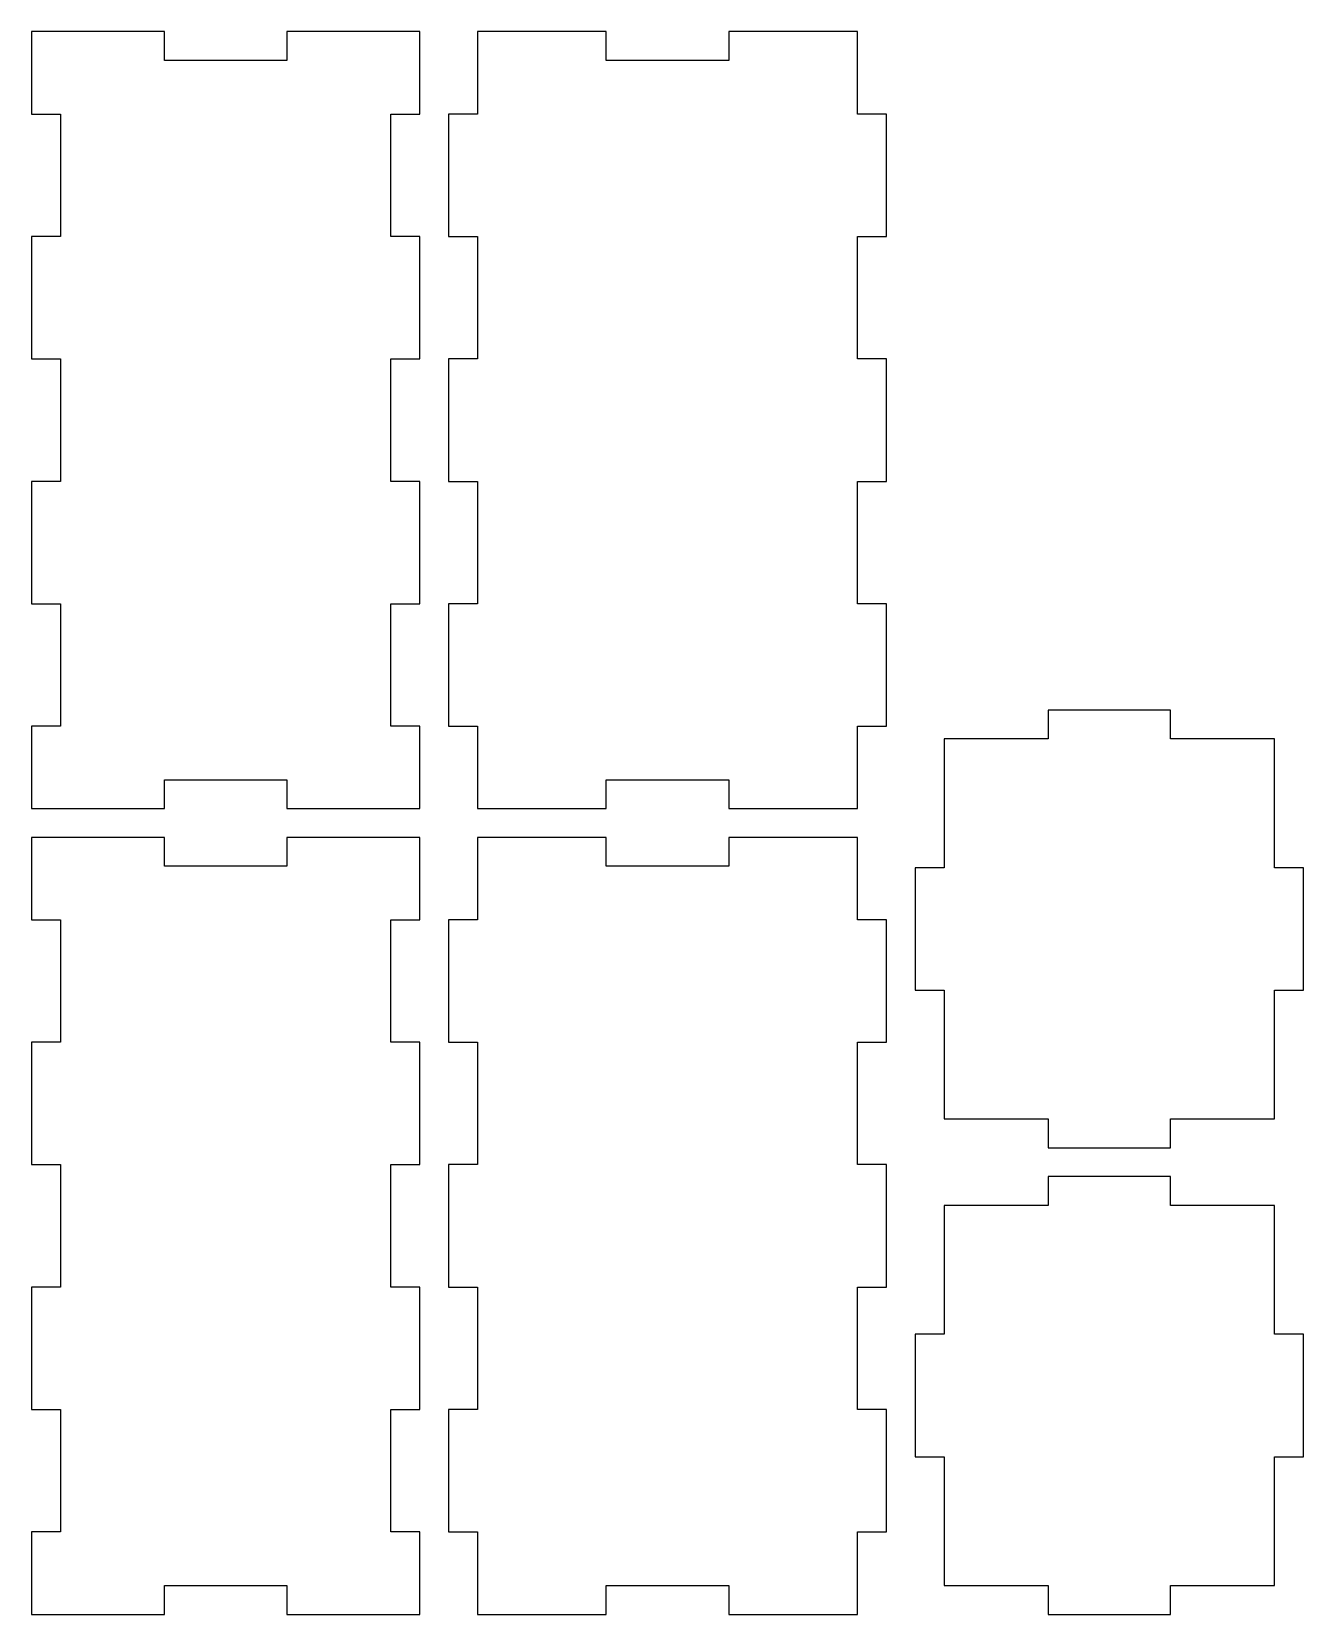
# Model space of a CAD drawing. Header units: millimetres. Extents: x 0 to 132, y 3 to 168.
import ezdxf

# ---------------------------------------------------------------- set-up
doc = ezdxf.new("R2010")
doc.units = ezdxf.units.MM

msp = doc.modelspace()

# ---------------------------------------------------------------- linework, layer by layer
at = {"layer": 'back_outsideCutPath'}
for p, q in [((0, 167.8), (0, 159.225)), ((1.075, 167.8), (0, 167.8)), ((13.825, 167.8), (1.075, 167.8)), ((13.825, 164.8), (13.825, 167.8)), ((40.4, 167.8), (26.575, 167.8)), ((26.575, 167.8), (26.575, 164.8)), ((40.4, 159.225), (40.4, 167.8)), ((26.575, 164.8), (13.825, 164.8)), ((0, 159.225), (3, 159.225)), ((3, 159.225), (3, 146.475)), ((37.4, 146.475), (37.4, 159.225)), ((37.4, 159.225), (40.4, 159.225)), ((3, 146.475), (0, 146.475)), ((0, 146.475), (0, 133.725)), ((40.4, 146.475), (37.4, 146.475)), ((40.4, 133.725), (40.4, 146.475)), ((0, 133.725), (3, 133.725)), ((3, 133.725), (3, 120.975)), ((37.4, 120.975), (37.4, 133.725)), ((37.4, 133.725), (40.4, 133.725)), ((3, 120.975), (0, 120.975)), ((0, 120.975), (0, 108.225)), ((40.4, 120.975), (37.4, 120.975)), ((40.4, 108.225), (40.4, 120.975)), ((0, 108.225), (3, 108.225)), ((3, 108.225), (3, 95.475)), ((37.4, 95.475), (37.4, 108.225)), ((37.4, 108.225), (40.4, 108.225)), ((3, 95.475), (0, 95.475)), ((0, 95.475), (0, 86.9)), ((40.4, 95.475), (37.4, 95.475)), ((40.4, 86.9), (40.4, 95.475)), ((13.825, 86.9), (13.825, 89.9)), ((13.825, 89.9), (26.575, 89.9)), ((26.575, 89.9), (26.575, 86.9)), ((0, 86.9), (13.825, 86.9)), ((26.575, 86.9), (39.325, 86.9)), ((39.325, 86.9), (40.4, 86.9))]:
    msp.add_line(p, q, dxfattribs=at)
at = {"layer": 'bottom_outsideCutPath'}
for p, q in [((118.555, 97.16), (105.805, 97.16)), ((105.805, 97.16), (105.805, 94.16)), ((118.555, 94.16), (118.555, 97.16)), ((94.98, 94.16), (94.98, 80.745)), ((105.805, 94.16), (94.98, 94.16)), ((129.38, 94.16), (118.555, 94.16)), ((129.38, 93.495), (129.38, 94.16)), ((129.38, 80.745), (129.38, 93.495)), ((94.98, 80.745), (91.98, 80.745)), ((91.98, 80.745), (91.98, 67.995)), ((132.38, 80.745), (129.38, 80.745)), ((132.38, 67.995), (132.38, 80.745)), ((91.98, 67.995), (94.98, 67.995)), ((94.98, 67.995), (94.98, 55.245)), ((129.38, 54.58), (129.38, 67.995)), ((129.38, 67.995), (132.38, 67.995)), ((94.98, 55.245), (94.98, 54.58)), ((94.98, 54.58), (105.805, 54.58)), ((105.805, 54.58), (105.805, 51.58)), ((118.555, 51.58), (118.555, 54.58)), ((118.555, 54.58), (129.38, 54.58)), ((105.805, 51.58), (118.555, 51.58))]:
    msp.add_line(p, q, dxfattribs=at)
at = {"layer": 'front_outsideCutPath'}
for p, q in [((0, 83.9), (0, 75.325)), ((1.075, 83.9), (0, 83.9)), ((13.825, 83.9), (1.075, 83.9)), ((13.825, 80.9), (13.825, 83.9)), ((40.4, 83.9), (26.575, 83.9)), ((26.575, 83.9), (26.575, 80.9)), ((40.4, 75.325), (40.4, 83.9)), ((26.575, 80.9), (13.825, 80.9)), ((0, 75.325), (3, 75.325)), ((3, 75.325), (3, 62.575)), ((37.4, 62.575), (37.4, 75.325)), ((37.4, 75.325), (40.4, 75.325)), ((3, 62.575), (0, 62.575)), ((0, 62.575), (0, 49.825)), ((40.4, 62.575), (37.4, 62.575)), ((40.4, 49.825), (40.4, 62.575)), ((0, 49.825), (3, 49.825)), ((3, 49.825), (3, 37.075)), ((37.4, 37.075), (37.4, 49.825)), ((37.4, 49.825), (40.4, 49.825)), ((3, 37.075), (0, 37.075)), ((0, 37.075), (0, 24.325)), ((40.4, 37.075), (37.4, 37.075)), ((40.4, 24.325), (40.4, 37.075)), ((0, 24.325), (3, 24.325)), ((3, 24.325), (3, 11.575)), ((37.4, 11.575), (37.4, 24.325)), ((37.4, 24.325), (40.4, 24.325)), ((3, 11.575), (0, 11.575)), ((0, 11.575), (0, 3)), ((40.4, 11.575), (37.4, 11.575)), ((40.4, 3), (40.4, 11.575)), ((13.825, 3), (13.825, 6)), ((13.825, 6), (26.575, 6)), ((26.575, 6), (26.575, 3)), ((0, 3), (13.825, 3)), ((26.575, 3), (39.325, 3)), ((39.325, 3), (40.4, 3))]:
    msp.add_line(p, q, dxfattribs=at)
at = {"layer": 'left_outsideCutPath'}
for p, q in [((46.4, 83.9), (46.4, 75.325)), ((47.065, 83.9), (46.4, 83.9)), ((59.815, 83.9), (47.065, 83.9)), ((59.815, 80.9), (59.815, 83.9)), ((85.98, 83.9), (72.565, 83.9)), ((72.565, 83.9), (72.565, 80.9)), ((85.98, 75.325), (85.98, 83.9)), ((72.565, 80.9), (59.815, 80.9)), ((46.4, 75.325), (43.4, 75.325)), ((43.4, 75.325), (43.4, 62.575)), ((88.98, 75.325), (85.98, 75.325)), ((88.98, 62.575), (88.98, 75.325)), ((43.4, 62.575), (46.4, 62.575)), ((46.4, 62.575), (46.4, 49.825)), ((85.98, 49.825), (85.98, 62.575)), ((85.98, 62.575), (88.98, 62.575)), ((46.4, 49.825), (43.4, 49.825)), ((43.4, 49.825), (43.4, 37.075)), ((88.98, 49.825), (85.98, 49.825)), ((88.98, 37.075), (88.98, 49.825)), ((43.4, 37.075), (46.4, 37.075)), ((46.4, 37.075), (46.4, 24.325)), ((85.98, 24.325), (85.98, 37.075)), ((85.98, 37.075), (88.98, 37.075)), ((46.4, 24.325), (43.4, 24.325)), ((43.4, 24.325), (43.4, 11.575)), ((88.98, 24.325), (85.98, 24.325)), ((88.98, 11.575), (88.98, 24.325)), ((43.4, 11.575), (46.4, 11.575)), ((46.4, 11.575), (46.4, 3)), ((85.98, 3), (85.98, 11.575)), ((85.98, 11.575), (88.98, 11.575)), ((59.815, 3), (59.815, 6)), ((59.815, 6), (72.565, 6)), ((72.565, 6), (72.565, 3)), ((46.4, 3), (59.815, 3)), ((72.565, 3), (85.315, 3)), ((85.315, 3), (85.98, 3))]:
    msp.add_line(p, q, dxfattribs=at)
at = {"layer": 'right_outsideCutPath'}
for p, q in [((46.4, 167.8), (46.4, 159.225)), ((47.065, 167.8), (46.4, 167.8)), ((59.815, 167.8), (47.065, 167.8)), ((59.815, 164.8), (59.815, 167.8)), ((85.98, 167.8), (72.565, 167.8)), ((72.565, 167.8), (72.565, 164.8)), ((85.98, 159.225), (85.98, 167.8)), ((72.565, 164.8), (59.815, 164.8)), ((46.4, 159.225), (43.4, 159.225)), ((43.4, 159.225), (43.4, 146.475)), ((88.98, 159.225), (85.98, 159.225)), ((88.98, 146.475), (88.98, 159.225)), ((43.4, 146.475), (46.4, 146.475)), ((46.4, 146.475), (46.4, 133.725)), ((85.98, 133.725), (85.98, 146.475)), ((85.98, 146.475), (88.98, 146.475)), ((46.4, 133.725), (43.4, 133.725)), ((43.4, 133.725), (43.4, 120.975)), ((88.98, 133.725), (85.98, 133.725)), ((88.98, 120.975), (88.98, 133.725)), ((43.4, 120.975), (46.4, 120.975)), ((46.4, 120.975), (46.4, 108.225)), ((85.98, 108.225), (85.98, 120.975)), ((85.98, 120.975), (88.98, 120.975)), ((46.4, 108.225), (43.4, 108.225)), ((43.4, 108.225), (43.4, 95.475)), ((88.98, 108.225), (85.98, 108.225)), ((88.98, 95.475), (88.98, 108.225)), ((43.4, 95.475), (46.4, 95.475)), ((46.4, 95.475), (46.4, 86.9)), ((85.98, 86.9), (85.98, 95.475)), ((85.98, 95.475), (88.98, 95.475)), ((59.815, 86.9), (59.815, 89.9)), ((59.815, 89.9), (72.565, 89.9)), ((72.565, 89.9), (72.565, 86.9)), ((46.4, 86.9), (59.815, 86.9)), ((72.565, 86.9), (85.315, 86.9)), ((85.315, 86.9), (85.98, 86.9))]:
    msp.add_line(p, q, dxfattribs=at)
at = {"layer": 'top_outsideCutPath'}
for p, q in [((118.555, 48.58), (105.805, 48.58)), ((105.805, 48.58), (105.805, 45.58)), ((118.555, 45.58), (118.555, 48.58)), ((94.98, 45.58), (94.98, 32.165)), ((105.805, 45.58), (94.98, 45.58)), ((129.38, 45.58), (118.555, 45.58)), ((129.38, 44.915), (129.38, 45.58)), ((129.38, 32.165), (129.38, 44.915)), ((94.98, 32.165), (91.98, 32.165)), ((91.98, 32.165), (91.98, 19.415)), ((132.38, 32.165), (129.38, 32.165)), ((132.38, 19.415), (132.38, 32.165)), ((91.98, 19.415), (94.98, 19.415)), ((94.98, 19.415), (94.98, 6.665)), ((129.38, 6), (129.38, 19.415)), ((129.38, 19.415), (132.38, 19.415)), ((94.98, 6.665), (94.98, 6)), ((94.98, 6), (105.805, 6)), ((105.805, 6), (105.805, 3)), ((118.555, 3), (118.555, 6)), ((118.555, 6), (129.38, 6)), ((105.805, 3), (118.555, 3))]:
    msp.add_line(p, q, dxfattribs=at)

doc.saveas('drawing.dxf')
